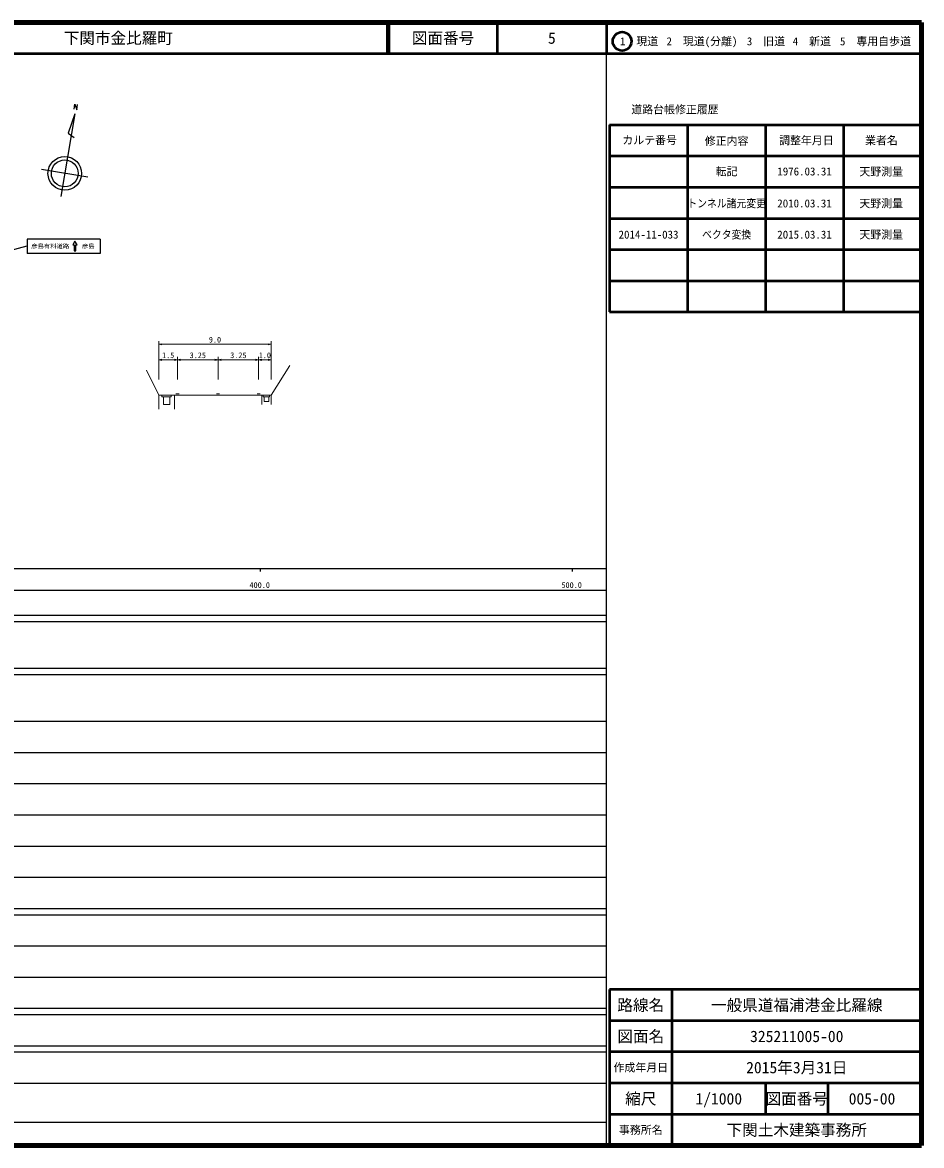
# Model space of a CAD drawing. Units: millimetres at full size, sheet at 1:1000, with parts at other scales. Extents: x 40000 to 680000, y 20000 to 380000.
# Drawn here: x 391790 to 680000, y 20000 to 380000 of the extents above; entities that cross this region are included whole.
import ezdxf
from ezdxf.enums import TextEntityAlignment as Align

# ---------------------------------------------------------------- set-up
doc = ezdxf.new("R2010")
doc.units = ezdxf.units.MM
doc.header["$LTSCALE"] = 1000
for name, color, linetype, lineweight in [('M-BMK-SRVR', 3, 'Continuous', 25), ('M-STR-HTXT', 7, 'Continuous', 13), ('M-STR-STRC', 7, 'Continuous', 25), ('M-TTL', 2, 'Continuous', 140), ('M-TTL-BAND', 7, 'Continuous', 25), ('M-TTL-FRAM', 2, 'Continuous', 50), ('M-TTL-LINE', 7, 'Continuous', 50), ('M-WORK', 1, 'Continuous', 13)]:
    doc.layers.add(name, color=color, linetype=linetype, lineweight=lineweight)
doc.layers.add('M-TTL-TXT', color=7, linetype='Continuous')
doc.styles.add('ＭＳ ゴシック', font='')
doc.styles.get('ＭＳ ゴシック').set_extended_font_data('MS Gothic')

# ---------------------------------------------------------------- blocks, each defined once
blk = doc.blocks.new('open_arrow')
at = {"color": 0, "linetype": 'Continuous', "lineweight": -2}
blk.add_lwpolyline([(7.5, 1.25), (0, 0), (7.5, -1.25)], dxfattribs=at)

msp = doc.modelspace()

# ---------------------------------------------------------------- linework, layer by layer
at = {"layer": 'M-BMK-SRVR'}
for p, q in [((408336, 352193), (408611, 353833)), ((408611, 353833), (409186, 352046)), ((409186, 352046), (409453, 353693)), ((408568, 350733), (404115, 324170)), ((408568, 350733), (406437, 344536)), ((406437, 344536), (408383, 343117)), ((412799, 330361), (397924, 332854))]:
    msp.add_line(p, q, dxfattribs=at)
for radius in [5387, 4309]:
    msp.add_circle((405362, 331607), radius, dxfattribs=at)
at = {"layer": 'M-STR-HTXT'}
for p, q in [((435500, 265500), (435500, 277856)), ((471500, 265500), (471500, 277856)), ((435500, 276856), (471500, 276856)), ((435500, 271856), (441500, 271856)), ((441500, 265500), (441500, 272856)), ((441500, 271856), (454500, 271856)), ((454500, 265500), (454500, 272856)), ((454500, 271856), (467500, 271856)), ((467500, 265500), (467500, 272856)), ((467500, 271856), (471500, 271856))]:
    msp.add_line(p, q, dxfattribs=at)
at = {"layer": 'M-STR-STRC'}
for p, q in [((416681, 310503), (393297, 310503)), ((393297, 310503), (393297, 305932)), ((408626, 309871), (407979, 308728)), ((409274, 308728), (408626, 309871)), ((416681, 310503), (416681, 305932)), ((330774, 291189), (393297, 308433)), ((407979, 308728), (408360, 308728)), ((408360, 308728), (408360, 306824)), ((408360, 306824), (408893, 306824)), ((408893, 306824), (408893, 308728)), ((408893, 308728), (409274, 308728)), ((416681, 305932), (393297, 305932))]:
    msp.add_line(p, q, dxfattribs=at)
at = {"layer": 'M-TTL'}
for p, q in [((680000, 380000), (40000, 380000)), ((680000, 20000), (680000, 380000)), ((40000, 20000), (680000, 20000))]:
    msp.add_line(p, q, dxfattribs=at)
at = {"layer": 'M-TTL-BAND'}
for p, q in [((579000, 20000), (579000, 370000)), ((40000, 205000), (579000, 205000)), ((468000, 205000), (468000, 204000)), ((568000, 205000), (568000, 204000)), ((68000, 198000), (579000, 198000)), ((40000, 190000), (579000, 190000)), ((40000, 188000), (579000, 188000)), ((40000, 173000), (579000, 173000)), ((40000, 171000), (579000, 171000)), ((40000, 156000), (579000, 156000)), ((46000, 146000), (579000, 146000)), ((52000, 136000), (579000, 136000)), ((46000, 126000), (579000, 126000)), ((52000, 116000), (579000, 116000)), ((46000, 106000), (579000, 106000)), ((40000, 96000), (579000, 96000)), ((40000, 94000), (579000, 94000)), ((49000, 84000), (579000, 84000)), ((40000, 74000), (579000, 74000)), ((40000, 64000), (579000, 64000)), ((40000, 62000), (579000, 62000)), ((40000, 52000), (579000, 52000)), ((40000, 50000), (579000, 50000)), ((40000, 40000), (579000, 40000)), ((68000, 27500), (579000, 27500))]:
    msp.add_line(p, q, dxfattribs=at)
at = {"layer": 'M-TTL-FRAM'}
for p, q in [((580000, 347197), (580000, 287197)), ((580000, 347197), (680000, 347197)), ((580000, 287197), (680000, 287197)), ((680000, 70000), (580000, 70000)), ((580000, 70000), (580000, 20000))]:
    msp.add_line(p, q, dxfattribs=at)
at = {"layer": 'M-TTL-LINE'}
for p, q in [((508747, 380000), (508747, 370000)), ((509247, 380000), (509247, 370000)), ((543997, 380000), (543997, 370000)), ((579000, 380000), (579000, 370000)), ((40000, 370000), (680000, 370000)), ((605000, 347197), (605000, 287197)), ((630000, 347197), (630000, 287197)), ((655000, 347197), (655000, 287197)), ((580000, 337197), (680000, 337197)), ((580000, 327197), (680000, 327197)), ((580000, 317197), (680000, 317197)), ((580000, 307197), (680000, 307197)), ((580000, 297197), (680000, 297197)), ((600000, 70000), (600000, 20000)), ((680000, 60000), (580000, 60000)), ((680000, 50000), (580000, 50000)), ((680000, 40000), (580000, 40000)), ((630000, 40000), (630000, 30000)), ((650000, 40000), (650000, 30000)), ((680000, 30000), (580000, 30000))]:
    msp.add_line(p, q, dxfattribs=at)
msp.add_circle((584031, 373958), 3000, dxfattribs=at)
at = {"layer": 'M-WORK'}
for p, q in [((471500, 260500), (477500, 270000)), ((435500, 260500), (431500, 268500)), ((435500, 260500), (435500, 256000)), ((435500, 260500), (441000, 260500)), ((435500, 260500), (441500, 260500)), ((436500, 260500), (436500, 260000)), ((436500, 260000), (439500, 260000)), ((437000, 260000), (437000, 257500)), ((439000, 257500), (439000, 260000)), ((439500, 260000), (439500, 260500)), ((440500, 260500), (440500, 256000)), ((441000, 261000), (442000, 261000)), ((441500, 260500), (454500, 260500)), ((454000, 261000), (455000, 261000)), ((454500, 260500), (467500, 260500)), ((467000, 261000), (468000, 261000)), ((467500, 260500), (471500, 260500)), ((468500, 260500), (468500, 257500)), ((469000, 260500), (469000, 260000)), ((469000, 260000), (471000, 260000)), ((469259, 260000), (469259, 258500)), ((470756, 258500), (470756, 260000)), ((471000, 260000), (471000, 260500)), ((471500, 260500), (471500, 257500)), ((437000, 257500), (439000, 257500)), ((469259, 258500), (470756, 258500))]:
    msp.add_line(p, q, dxfattribs=at)

# ---------------------------------------------------------------- block references
at = {"layer": 'M-STR-HTXT', "xscale": 133, "yscale": 133}
for p in [(435500, 276856), (435500, 271856), (441500, 271856), (454500, 271856), (467500, 271856)]:
    msp.add_blockref('open_arrow', p, dxfattribs=at)
at = {"layer": 'M-STR-HTXT', "xscale": 133, "yscale": 133, "rotation": 180}
for p in [(471500, 276856), (441500, 271856), (454500, 271856), (467500, 271856), (471500, 271856)]:
    msp.add_blockref('open_arrow', p, dxfattribs=at)

# ---------------------------------------------------------------- texts
at = {"layer": 'M-STR-HTXT', "style": 'ＭＳ ゴシック'}
for s, p in [('9.0', (453500, 276856)), ('1.5', (438500, 271856)), ('3.25', (448000, 271856)), ('3.25', (461000, 271856)), ('1.0', (469500, 271856))]:
    msp.add_text(s, height=1833, dxfattribs=at).set_placement(p, align=Align.BOTTOM_CENTER)
at = {"layer": 'M-STR-STRC', "style": 'ＭＳ ゴシック', "width": 1.1}
msp.add_text('彦島有料道路\u3000\u3000彦島', height=1320, dxfattribs=at).set_placement((414926, 307258), align=Align.BOTTOM_RIGHT)
at = {"layer": 'M-TTL-BAND', "style": 'ＭＳ ゴシック'}
for s, p in [('400.0', (467844, 198195)), ('500.0', (567844, 198195))]:
    msp.add_text(s, height=1833, dxfattribs=at).set_placement(p, align=Align.BOTTOM_CENTER)
at = {"layer": 'M-TTL-TXT', "style": 'ＭＳ ゴシック'}
msp.add_text('下関市金比羅町', height=3666, dxfattribs=at).set_placement((405024, 375000), align=Align.MIDDLE_LEFT)
for s, height, p in [('図面番号', 3666, (526622, 375000)), ('5', 3666, (561497, 375000)), ('1\u3000現道', 2566, (589448, 373958)), ('2\u3000現道(分離)', 2566, (609619, 373958)), ('3\u3000旧道', 2566, (630121, 373958)), ('4\u3000新道', 2566, (644824, 373958)), ('5\u3000専用自歩道', 2566, (665228, 373958)), ('道路台帳修正履歴', 2566, (600968, 352113)), ('カルテ番号', 2566, (592839, 342277)), ('修正内容', 2566, (617509, 342023)), ('調整年月日', 2566, (643089, 342197)), ('業者名', 2566, (667134, 342197)), ('転記', 2566, (617500, 332245)), ('1976.03.31', 2566, (642500, 332245)), ('天野測量', 2566, (667077, 332189)), ('2010.03.31', 2566, (642487, 322000)), ('天野測量', 2566, (667074, 322000)), ('2014-11-033', 2566, (592487, 312000)), ('2015.03.31', 2566, (642487, 312000)), ('天野測量', 2566, (667074, 312000)), ('路線名', 3666, (590000, 65000)), ('路線名', 3666, (590000, 65000)), ('一般県道福浦港金比羅線', 3666, (640000, 65000)), ('図面名', 3666, (590000, 55000)), ('図面名', 3666, (590000, 55000)), ('325211005-00', 3666, (640000, 55000)), ('2015年3月31日', 3666, (640000, 45000)), ('作成年月日', 2566, (590000, 45000)), ('作成年月日', 2566, (590000, 45000)), ('縮尺', 3666, (590000, 35000)), ('縮尺', 3666, (590000, 35000)), ('1/1000', 3666, (615000, 35000)), ('図面番号', 3666, (640000, 35000)), ('図面番号', 3666, (640000, 35000)), ('005-00', 3666, (664125, 35000)), ('事務所名', 2566, (590000, 25000)), ('事務所名', 2566, (590000, 25000)), ('下関土木建築事務所', 3666, (640000, 25000))]:
    msp.add_text(s, height=height, dxfattribs=at).set_placement(p, align=Align.MIDDLE_CENTER)
at = {"layer": 'M-TTL-TXT', "style": 'ＭＳ ゴシック', "width": 0.9}
for s, p in [('トンネル諸元変更', (617521, 322000)), ('ベクタ変換', (617521, 312000))]:
    msp.add_text(s, height=2566, dxfattribs=at).set_placement(p, align=Align.MIDDLE_CENTER)

doc.saveas('drawing.dxf')
